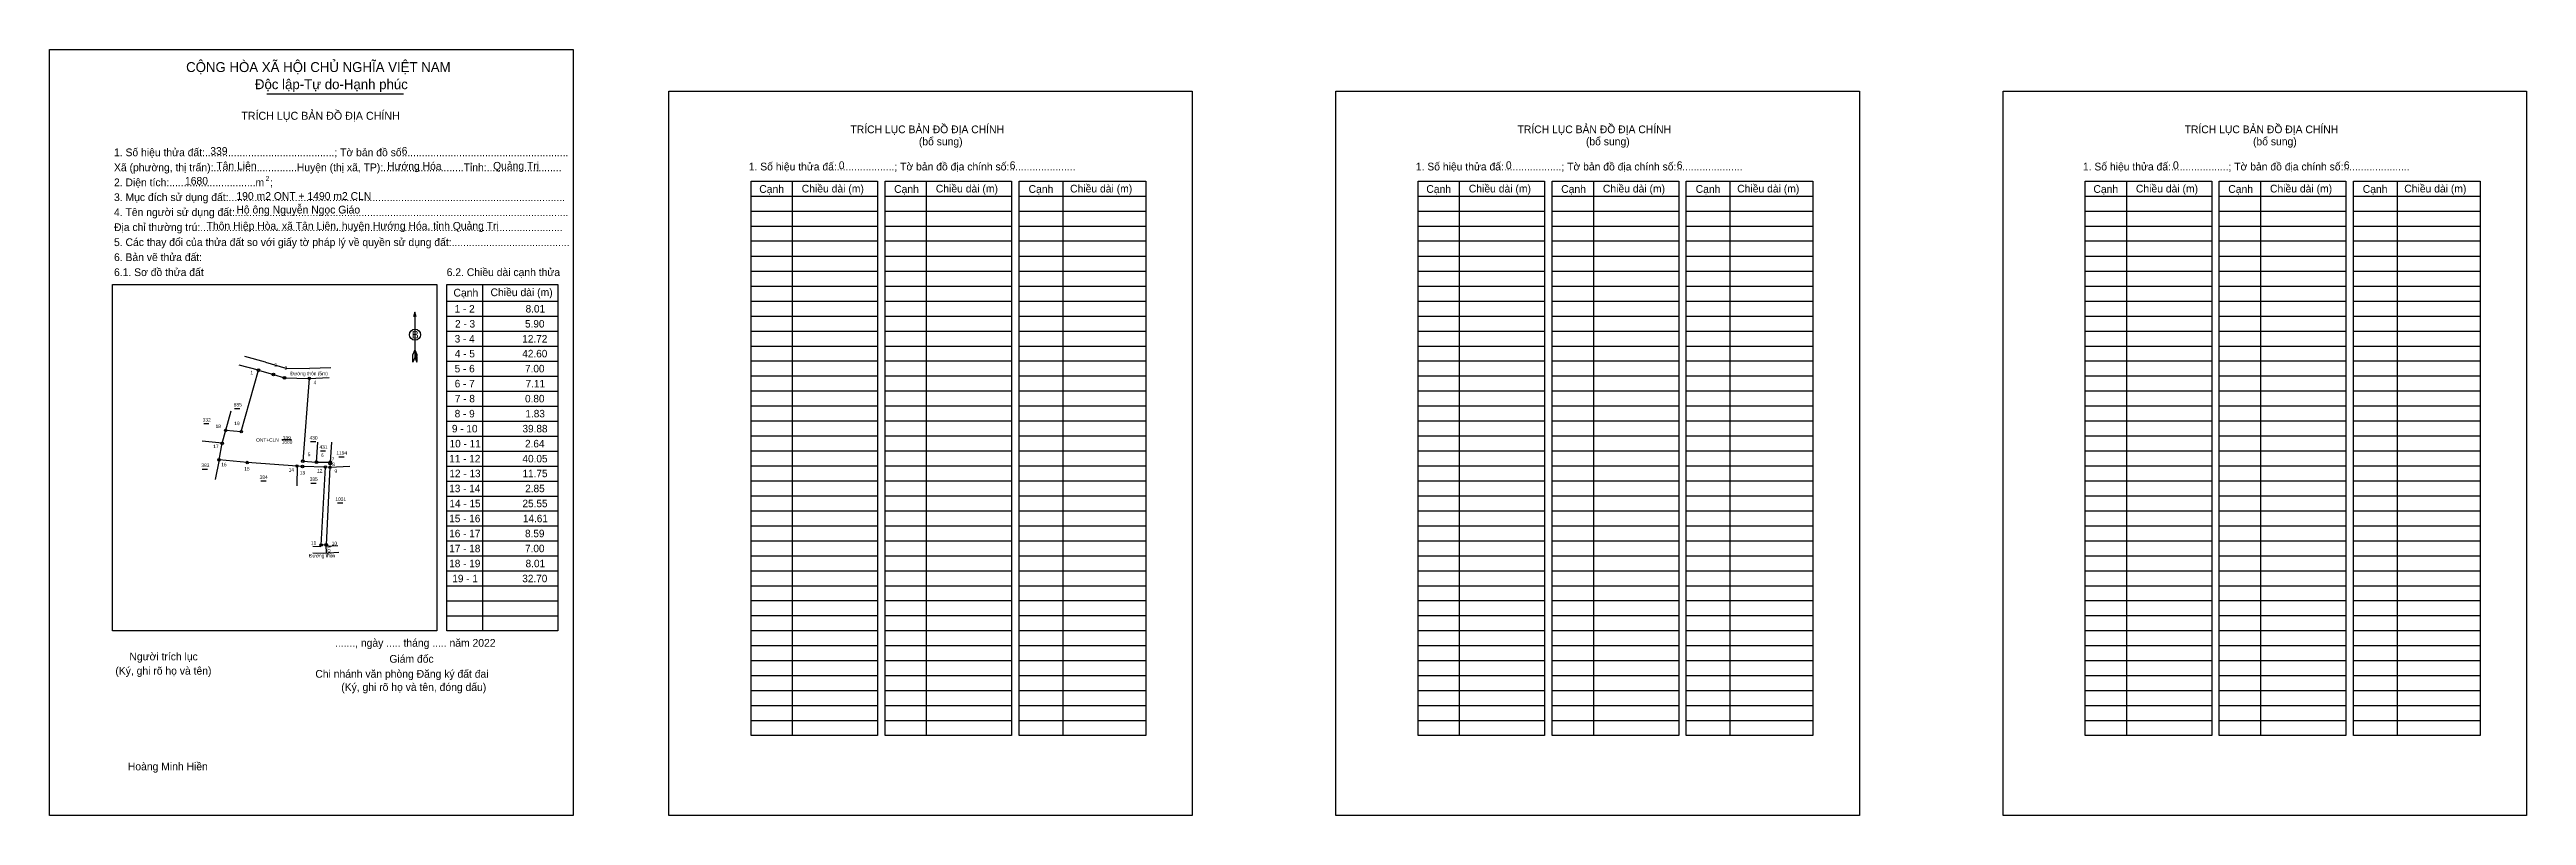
# Model space of a CAD drawing. Extents: x 549132 to 550403, y 1838226 to 1838619.
import ezdxf

# ---------------------------------------------------------------- set-up
doc = ezdxf.new("R2010")
doc.units = 0
for name, color, linetype in [('Level 1', 7, 'Continuous'), ('Level 10', 7, 'Continuous'), ('Level 11', 7, 'Continuous'), ('Level 13', 7, 'Continuous'), ('Level 2', 7, 'Continuous'), ('Level 23', 7, 'Continuous'), ('Level 27', 7, 'Continuous'), ('Level 29', 7, 'Continuous'), ('Level 36', 7, 'Continuous'), ('Level 5', 7, 'Continuous'), ('Level 52', 7, 'Continuous'), ('Level 6', 7, 'Continuous'), ('Level 63', 7, 'Continuous'), ('Level 9', 7, 'Continuous')]:
    doc.layers.add(name, color=color, linetype=linetype)

msp = doc.modelspace()

# ---------------------------------------------------------------- linework, layer by layer
at = {"layer": 'Level 1'}
for p, q in [((549132.1, 1838618.5), (549132.1, 1838618.5)), ((549449.9, 1838597.1), (549449.9, 1838597.1)), ((549492.1, 1838543.3), (549557, 1838543.3)), ((549513.2, 1838551), (549513.2, 1838266.6)), ((549560.9, 1838543.3), (549625.8, 1838543.3)), ((549582, 1838551), (549582, 1838266.6)), ((549629.7, 1838543.3), (549694.7, 1838543.3)), ((549652.1, 1838551), (549652.1, 1838266.6)), ((549834.4, 1838543.3), (549899.3, 1838543.3)), ((549855.5, 1838551), (549855.5, 1838266.6)), ((549903.2, 1838543.3), (549968.1, 1838543.3)), ((549924.3, 1838551), (549924.3, 1838266.6)), ((549972, 1838543.3), (550037, 1838543.3)), ((549994.4, 1838551), (549994.4, 1838266.6)), ((550176.7, 1838543.3), (550241.6, 1838543.3)), ((550197.8, 1838551), (550197.8, 1838266.6)), ((550245.5, 1838543.3), (550310.4, 1838543.3)), ((550266.6, 1838551), (550266.6, 1838266.6)), ((550314.3, 1838543.3), (550379.3, 1838543.3)), ((550336.7, 1838551), (550336.7, 1838266.6)), ((549492.1, 1838535.6), (549557, 1838535.6)), ((549560.9, 1838535.6), (549625.8, 1838535.6)), ((549629.7, 1838535.6), (549694.7, 1838535.6)), ((549834.4, 1838535.6), (549899.3, 1838535.6)), ((549903.2, 1838535.6), (549968.1, 1838535.6)), ((549972, 1838535.6), (550037, 1838535.6)), ((550176.7, 1838535.6), (550241.6, 1838535.6)), ((550245.5, 1838535.6), (550310.4, 1838535.6)), ((550314.3, 1838535.6), (550379.3, 1838535.6)), ((549492.1, 1838527.9), (549557, 1838527.9)), ((549492.1, 1838520.3), (549557, 1838520.3)), ((549560.9, 1838527.9), (549625.8, 1838527.9)), ((549560.9, 1838520.3), (549625.8, 1838520.3)), ((549629.7, 1838527.9), (549694.7, 1838527.9)), ((549629.7, 1838520.3), (549694.7, 1838520.3)), ((549834.4, 1838527.9), (549899.3, 1838527.9)), ((549834.4, 1838520.3), (549899.3, 1838520.3)), ((549903.2, 1838527.9), (549968.1, 1838527.9)), ((549903.2, 1838520.3), (549968.1, 1838520.3)), ((549972, 1838527.9), (550037, 1838527.9)), ((549972, 1838520.3), (550037, 1838520.3)), ((550176.7, 1838527.9), (550241.6, 1838527.9)), ((550176.7, 1838520.3), (550241.6, 1838520.3)), ((550245.5, 1838527.9), (550310.4, 1838527.9)), ((550245.5, 1838520.3), (550310.4, 1838520.3)), ((550314.3, 1838527.9), (550379.3, 1838527.9)), ((550314.3, 1838520.3), (550379.3, 1838520.3)), ((549492.1, 1838512.6), (549557, 1838512.6)), ((549492.1, 1838504.9), (549557, 1838504.9)), ((549560.9, 1838512.6), (549625.8, 1838512.6)), ((549560.9, 1838504.9), (549625.8, 1838504.9)), ((549629.7, 1838512.6), (549694.7, 1838512.6)), ((549629.7, 1838504.9), (549694.7, 1838504.9)), ((549834.4, 1838512.6), (549899.3, 1838512.6)), ((549834.4, 1838504.9), (549899.3, 1838504.9)), ((549903.2, 1838512.6), (549968.1, 1838512.6)), ((549903.2, 1838504.9), (549968.1, 1838504.9)), ((549972, 1838512.6), (550037, 1838512.6)), ((549972, 1838504.9), (550037, 1838504.9)), ((550176.7, 1838512.6), (550241.6, 1838512.6)), ((550176.7, 1838504.9), (550241.6, 1838504.9)), ((550245.5, 1838512.6), (550310.4, 1838512.6)), ((550245.5, 1838504.9), (550310.4, 1838504.9)), ((550314.3, 1838512.6), (550379.3, 1838512.6)), ((550314.3, 1838504.9), (550379.3, 1838504.9)), ((549164.5, 1838498), (549164.5, 1838498)), ((549354.3, 1838498), (549354.3, 1838320.3)), ((549492.1, 1838497.2), (549557, 1838497.2)), ((549560.9, 1838497.2), (549625.8, 1838497.2)), ((549629.7, 1838497.2), (549694.7, 1838497.2)), ((549834.4, 1838497.2), (549899.3, 1838497.2)), ((549903.2, 1838497.2), (549968.1, 1838497.2)), ((549972, 1838497.2), (550037, 1838497.2)), ((550176.7, 1838497.2), (550241.6, 1838497.2)), ((550245.5, 1838497.2), (550310.4, 1838497.2)), ((550314.3, 1838497.2), (550379.3, 1838497.2)), ((549319.6, 1838483.8), (549319.6, 1838460.5)), ((549335.9, 1838489.4), (549392.9, 1838489.4)), ((549335.9, 1838481.7), (549392.9, 1838481.7)), ((549492.1, 1838489.5), (549557, 1838489.5)), ((549492.1, 1838481.8), (549557, 1838481.8)), ((549560.9, 1838489.5), (549625.8, 1838489.5)), ((549560.9, 1838481.8), (549625.8, 1838481.8)), ((549629.7, 1838489.5), (549694.7, 1838489.5)), ((549629.7, 1838481.8), (549694.7, 1838481.8)), ((549834.4, 1838489.5), (549899.3, 1838489.5)), ((549834.4, 1838481.8), (549899.3, 1838481.8)), ((549903.2, 1838489.5), (549968.1, 1838489.5)), ((549903.2, 1838481.8), (549968.1, 1838481.8)), ((549972, 1838489.5), (550037, 1838489.5)), ((549972, 1838481.8), (550037, 1838481.8)), ((550176.7, 1838489.5), (550241.6, 1838489.5)), ((550176.7, 1838481.8), (550241.6, 1838481.8)), ((550245.5, 1838489.5), (550310.4, 1838489.5)), ((550245.5, 1838481.8), (550310.4, 1838481.8)), ((550314.3, 1838489.5), (550379.3, 1838489.5)), ((550314.3, 1838481.8), (550379.3, 1838481.8)), ((549335.9, 1838474), (549392.9, 1838474)), ((549335.9, 1838466.3), (549392.9, 1838466.3)), ((549492.1, 1838474.1), (549557, 1838474.1)), ((549492.1, 1838466.4), (549557, 1838466.4)), ((549560.9, 1838474.1), (549625.8, 1838474.1)), ((549560.9, 1838466.4), (549625.8, 1838466.4)), ((549629.7, 1838474.1), (549694.7, 1838474.1)), ((549629.7, 1838466.4), (549694.7, 1838466.4)), ((549834.4, 1838474.1), (549899.3, 1838474.1)), ((549834.4, 1838466.4), (549899.3, 1838466.4)), ((549903.2, 1838474.1), (549968.1, 1838474.1)), ((549903.2, 1838466.4), (549968.1, 1838466.4)), ((549972, 1838474.1), (550037, 1838474.1)), ((549972, 1838466.4), (550037, 1838466.4)), ((550176.7, 1838474.1), (550241.6, 1838474.1)), ((550176.7, 1838466.4), (550241.6, 1838466.4)), ((550245.5, 1838474.1), (550310.4, 1838474.1)), ((550245.5, 1838466.4), (550310.4, 1838466.4)), ((550314.3, 1838474.1), (550379.3, 1838474.1)), ((550314.3, 1838466.4), (550379.3, 1838466.4)), ((549318.5, 1838458.2), (549318.6, 1838462)), ((549319.6, 1838460.5), (549318.5, 1838458.2)), ((549319.6, 1838464.4), (549318.6, 1838462)), ((549319.6, 1838464.4), (549320.6, 1838462)), ((549319.6, 1838464.1), (549320.6, 1838461.7)), ((549319.6, 1838463.7), (549320.6, 1838461.3)), ((549319.6, 1838463.4), (549320.6, 1838461)), ((549319.6, 1838463), (549320.6, 1838460.6)), ((549319.6, 1838462.7), (549320.6, 1838460.3)), ((549319.6, 1838462.4), (549320.6, 1838460)), ((549319.6, 1838462), (549320.6, 1838459.6)), ((549319.6, 1838461.7), (549320.6, 1838459.3)), ((549319.6, 1838461.4), (549320.6, 1838458.9)), ((549319.6, 1838461), (549320.6, 1838458.6)), ((549319.6, 1838460.5), (549320.6, 1838458.2)), ((549320.6, 1838458.2), (549320.6, 1838462)), ((549335.9, 1838458.6), (549392.9, 1838458.6)), ((549492.1, 1838458.8), (549557, 1838458.8)), ((549560.9, 1838458.8), (549625.8, 1838458.8)), ((549629.7, 1838458.8), (549694.7, 1838458.8)), ((549834.4, 1838458.8), (549899.3, 1838458.8)), ((549903.2, 1838458.8), (549968.1, 1838458.8)), ((549972, 1838458.8), (550037, 1838458.8)), ((550176.7, 1838458.8), (550241.6, 1838458.8)), ((550245.5, 1838458.8), (550310.4, 1838458.8)), ((550314.3, 1838458.8), (550379.3, 1838458.8)), ((549335.9, 1838450.9), (549392.9, 1838450.9)), ((549335.9, 1838443.3), (549392.9, 1838443.3)), ((549492.1, 1838451.1), (549557, 1838451.1)), ((549492.1, 1838443.4), (549557, 1838443.4)), ((549560.9, 1838451.1), (549625.8, 1838451.1)), ((549560.9, 1838443.4), (549625.8, 1838443.4)), ((549629.7, 1838451.1), (549694.7, 1838451.1)), ((549629.7, 1838443.4), (549694.7, 1838443.4)), ((549834.4, 1838451.1), (549899.3, 1838451.1)), ((549834.4, 1838443.4), (549899.3, 1838443.4)), ((549903.2, 1838451.1), (549968.1, 1838451.1)), ((549903.2, 1838443.4), (549968.1, 1838443.4)), ((549972, 1838451.1), (550037, 1838451.1)), ((549972, 1838443.4), (550037, 1838443.4)), ((550176.7, 1838451.1), (550241.6, 1838451.1)), ((550176.7, 1838443.4), (550241.6, 1838443.4)), ((550245.5, 1838451.1), (550310.4, 1838451.1)), ((550245.5, 1838443.4), (550310.4, 1838443.4)), ((550314.3, 1838451.1), (550379.3, 1838451.1)), ((550314.3, 1838443.4), (550379.3, 1838443.4)), ((549335.9, 1838435.6), (549392.9, 1838435.6)), ((549335.9, 1838427.9), (549392.9, 1838427.9)), ((549492.1, 1838435.7), (549557, 1838435.7)), ((549492.1, 1838428), (549557, 1838428)), ((549560.9, 1838435.7), (549625.8, 1838435.7)), ((549560.9, 1838428), (549625.8, 1838428)), ((549629.7, 1838435.7), (549694.7, 1838435.7)), ((549629.7, 1838428), (549694.7, 1838428)), ((549834.4, 1838435.7), (549899.3, 1838435.7)), ((549834.4, 1838428), (549899.3, 1838428)), ((549903.2, 1838435.7), (549968.1, 1838435.7)), ((549903.2, 1838428), (549968.1, 1838428)), ((549972, 1838435.7), (550037, 1838435.7)), ((549972, 1838428), (550037, 1838428)), ((550176.7, 1838435.7), (550241.6, 1838435.7)), ((550176.7, 1838428), (550241.6, 1838428)), ((550245.5, 1838435.7), (550310.4, 1838435.7)), ((550245.5, 1838428), (550310.4, 1838428)), ((550314.3, 1838435.7), (550379.3, 1838435.7)), ((550314.3, 1838428), (550379.3, 1838428)), ((549335.9, 1838420.2), (549392.9, 1838420.2)), ((549492.1, 1838420.3), (549557, 1838420.3)), ((549560.9, 1838420.3), (549625.8, 1838420.3)), ((549629.7, 1838420.3), (549694.7, 1838420.3)), ((549834.4, 1838420.3), (549899.3, 1838420.3)), ((549903.2, 1838420.3), (549968.1, 1838420.3)), ((549972, 1838420.3), (550037, 1838420.3)), ((550176.7, 1838420.3), (550241.6, 1838420.3)), ((550245.5, 1838420.3), (550310.4, 1838420.3)), ((550314.3, 1838420.3), (550379.3, 1838420.3)), ((549335.9, 1838412.5), (549392.9, 1838412.5)), ((549335.9, 1838404.8), (549392.9, 1838404.8)), ((549492.1, 1838412.6), (549557, 1838412.6)), ((549492.1, 1838404.9), (549557, 1838404.9)), ((549560.9, 1838412.6), (549625.8, 1838412.6)), ((549560.9, 1838404.9), (549625.8, 1838404.9)), ((549629.7, 1838412.6), (549694.7, 1838412.6)), ((549629.7, 1838404.9), (549694.7, 1838404.9)), ((549834.4, 1838412.6), (549899.3, 1838412.6)), ((549834.4, 1838404.9), (549899.3, 1838404.9)), ((549903.2, 1838412.6), (549968.1, 1838412.6)), ((549903.2, 1838404.9), (549968.1, 1838404.9)), ((549972, 1838412.6), (550037, 1838412.6)), ((549972, 1838404.9), (550037, 1838404.9)), ((550176.7, 1838412.6), (550241.6, 1838412.6)), ((550176.7, 1838404.9), (550241.6, 1838404.9)), ((550245.5, 1838412.6), (550310.4, 1838412.6)), ((550245.5, 1838404.9), (550310.4, 1838404.9)), ((550314.3, 1838412.6), (550379.3, 1838412.6)), ((550314.3, 1838404.9), (550379.3, 1838404.9)), ((549335.9, 1838397.1), (549392.9, 1838397.1)), ((549335.9, 1838389.4), (549392.9, 1838389.4)), ((549492.1, 1838397.3), (549557, 1838397.3)), ((549492.1, 1838389.6), (549557, 1838389.6)), ((549560.9, 1838397.3), (549625.8, 1838397.3)), ((549560.9, 1838389.6), (549625.8, 1838389.6)), ((549629.7, 1838397.3), (549694.7, 1838397.3)), ((549629.7, 1838389.6), (549694.7, 1838389.6)), ((549834.4, 1838397.3), (549899.3, 1838397.3)), ((549834.4, 1838389.6), (549899.3, 1838389.6)), ((549903.2, 1838397.3), (549968.1, 1838397.3)), ((549903.2, 1838389.6), (549968.1, 1838389.6)), ((549972, 1838397.3), (550037, 1838397.3)), ((549972, 1838389.6), (550037, 1838389.6)), ((550176.7, 1838397.3), (550241.6, 1838397.3)), ((550176.7, 1838389.6), (550241.6, 1838389.6)), ((550245.5, 1838397.3), (550310.4, 1838397.3)), ((550245.5, 1838389.6), (550310.4, 1838389.6)), ((550314.3, 1838397.3), (550379.3, 1838397.3)), ((550314.3, 1838389.6), (550379.3, 1838389.6)), ((549335.9, 1838381.8), (549392.9, 1838381.8)), ((549492.1, 1838381.9), (549557, 1838381.9)), ((549560.9, 1838381.9), (549625.8, 1838381.9)), ((549629.7, 1838381.9), (549694.7, 1838381.9)), ((549834.4, 1838381.9), (549899.3, 1838381.9)), ((549903.2, 1838381.9), (549968.1, 1838381.9)), ((549972, 1838381.9), (550037, 1838381.9)), ((550176.7, 1838381.9), (550241.6, 1838381.9)), ((550245.5, 1838381.9), (550310.4, 1838381.9)), ((550314.3, 1838381.9), (550379.3, 1838381.9)), ((549335.9, 1838374.1), (549392.9, 1838374.1)), ((549335.9, 1838366.4), (549392.9, 1838366.4)), ((549492.1, 1838374.2), (549557, 1838374.2)), ((549492.1, 1838366.5), (549557, 1838366.5)), ((549560.9, 1838374.2), (549625.8, 1838374.2)), ((549560.9, 1838366.5), (549625.8, 1838366.5)), ((549629.7, 1838374.2), (549694.7, 1838374.2)), ((549629.7, 1838366.5), (549694.7, 1838366.5)), ((549834.4, 1838374.2), (549899.3, 1838374.2)), ((549834.4, 1838366.5), (549899.3, 1838366.5)), ((549903.2, 1838374.2), (549968.1, 1838374.2)), ((549903.2, 1838366.5), (549968.1, 1838366.5)), ((549972, 1838374.2), (550037, 1838374.2)), ((549972, 1838366.5), (550037, 1838366.5)), ((550176.7, 1838374.2), (550241.6, 1838374.2)), ((550176.7, 1838366.5), (550241.6, 1838366.5)), ((550245.5, 1838374.2), (550310.4, 1838374.2)), ((550245.5, 1838366.5), (550310.4, 1838366.5)), ((550314.3, 1838374.2), (550379.3, 1838374.2)), ((550314.3, 1838366.5), (550379.3, 1838366.5)), ((549335.9, 1838358.7), (549392.9, 1838358.7)), ((549335.9, 1838351), (549392.9, 1838351)), ((549492.1, 1838358.8), (549557, 1838358.8)), ((549492.1, 1838351.1), (549557, 1838351.1)), ((549560.9, 1838358.8), (549625.8, 1838358.8)), ((549560.9, 1838351.1), (549625.8, 1838351.1)), ((549629.7, 1838358.8), (549694.7, 1838358.8)), ((549629.7, 1838351.1), (549694.7, 1838351.1)), ((549834.4, 1838358.8), (549899.3, 1838358.8)), ((549834.4, 1838351.1), (549899.3, 1838351.1)), ((549903.2, 1838358.8), (549968.1, 1838358.8)), ((549903.2, 1838351.1), (549968.1, 1838351.1)), ((549972, 1838358.8), (550037, 1838358.8)), ((549972, 1838351.1), (550037, 1838351.1)), ((550176.7, 1838358.8), (550241.6, 1838358.8)), ((550176.7, 1838351.1), (550241.6, 1838351.1)), ((550245.5, 1838358.8), (550310.4, 1838358.8)), ((550245.5, 1838351.1), (550310.4, 1838351.1)), ((550314.3, 1838358.8), (550379.3, 1838358.8)), ((550314.3, 1838351.1), (550379.3, 1838351.1)), ((549335.9, 1838343.3), (549392.9, 1838343.3)), ((549492.1, 1838343.4), (549557, 1838343.4)), ((549560.9, 1838343.4), (549625.8, 1838343.4)), ((549629.7, 1838343.4), (549694.7, 1838343.4)), ((549834.4, 1838343.4), (549899.3, 1838343.4)), ((549903.2, 1838343.4), (549968.1, 1838343.4)), ((549972, 1838343.4), (550037, 1838343.4)), ((550176.7, 1838343.4), (550241.6, 1838343.4)), ((550245.5, 1838343.4), (550310.4, 1838343.4)), ((550314.3, 1838343.4), (550379.3, 1838343.4)), ((549335.9, 1838335.6), (549392.9, 1838335.6)), ((549335.9, 1838327.9), (549392.9, 1838327.9)), ((549492.1, 1838335.8), (549557, 1838335.8)), ((549492.1, 1838328.1), (549557, 1838328.1)), ((549560.9, 1838335.8), (549625.8, 1838335.8)), ((549560.9, 1838328.1), (549625.8, 1838328.1)), ((549629.7, 1838335.8), (549694.7, 1838335.8)), ((549629.7, 1838328.1), (549694.7, 1838328.1)), ((549834.4, 1838335.8), (549899.3, 1838335.8)), ((549834.4, 1838328.1), (549899.3, 1838328.1)), ((549903.2, 1838335.8), (549968.1, 1838335.8)), ((549903.2, 1838328.1), (549968.1, 1838328.1)), ((549972, 1838335.8), (550037, 1838335.8)), ((549972, 1838328.1), (550037, 1838328.1)), ((550176.7, 1838335.8), (550241.6, 1838335.8)), ((550176.7, 1838328.1), (550241.6, 1838328.1)), ((550245.5, 1838335.8), (550310.4, 1838335.8)), ((550245.5, 1838328.1), (550310.4, 1838328.1)), ((550314.3, 1838335.8), (550379.3, 1838335.8)), ((550314.3, 1838328.1), (550379.3, 1838328.1)), ((549330.8, 1838320.3), (549330.8, 1838320.3)), ((549492.1, 1838320.4), (549557, 1838320.4)), ((549492.1, 1838312.7), (549557, 1838312.7)), ((549560.9, 1838320.4), (549625.8, 1838320.4)), ((549560.9, 1838312.7), (549625.8, 1838312.7)), ((549629.7, 1838320.4), (549694.7, 1838320.4)), ((549629.7, 1838312.7), (549694.7, 1838312.7)), ((549834.4, 1838320.4), (549899.3, 1838320.4)), ((549834.4, 1838312.7), (549899.3, 1838312.7)), ((549903.2, 1838320.4), (549968.1, 1838320.4)), ((549903.2, 1838312.7), (549968.1, 1838312.7)), ((549972, 1838320.4), (550037, 1838320.4)), ((549972, 1838312.7), (550037, 1838312.7)), ((550176.7, 1838320.4), (550241.6, 1838320.4)), ((550176.7, 1838312.7), (550241.6, 1838312.7)), ((550245.5, 1838320.4), (550310.4, 1838320.4)), ((550245.5, 1838312.7), (550310.4, 1838312.7)), ((550314.3, 1838320.4), (550379.3, 1838320.4)), ((550314.3, 1838312.7), (550379.3, 1838312.7)), ((549492.1, 1838305), (549557, 1838305)), ((549560.9, 1838305), (549625.8, 1838305)), ((549629.7, 1838305), (549694.7, 1838305)), ((549834.4, 1838305), (549899.3, 1838305)), ((549903.2, 1838305), (549968.1, 1838305)), ((549972, 1838305), (550037, 1838305)), ((550176.7, 1838305), (550241.6, 1838305)), ((550245.5, 1838305), (550310.4, 1838305)), ((550314.3, 1838305), (550379.3, 1838305)), ((549492.1, 1838297.3), (549557, 1838297.3)), ((549492.1, 1838289.6), (549557, 1838289.6)), ((549560.9, 1838297.3), (549625.8, 1838297.3)), ((549560.9, 1838289.6), (549625.8, 1838289.6)), ((549629.7, 1838297.3), (549694.7, 1838297.3)), ((549629.7, 1838289.6), (549694.7, 1838289.6)), ((549834.4, 1838297.3), (549899.3, 1838297.3)), ((549834.4, 1838289.6), (549899.3, 1838289.6)), ((549903.2, 1838297.3), (549968.1, 1838297.3)), ((549903.2, 1838289.6), (549968.1, 1838289.6)), ((549972, 1838297.3), (550037, 1838297.3)), ((549972, 1838289.6), (550037, 1838289.6)), ((550176.7, 1838297.3), (550241.6, 1838297.3)), ((550176.7, 1838289.6), (550241.6, 1838289.6)), ((550245.5, 1838297.3), (550310.4, 1838297.3)), ((550245.5, 1838289.6), (550310.4, 1838289.6)), ((550314.3, 1838297.3), (550379.3, 1838297.3)), ((550314.3, 1838289.6), (550379.3, 1838289.6)), ((549492.1, 1838281.9), (549557, 1838281.9)), ((549492.1, 1838274.2), (549557, 1838274.2)), ((549560.9, 1838281.9), (549625.8, 1838281.9)), ((549560.9, 1838274.2), (549625.8, 1838274.2)), ((549629.7, 1838281.9), (549694.7, 1838281.9)), ((549629.7, 1838274.2), (549694.7, 1838274.2)), ((549834.4, 1838281.9), (549899.3, 1838281.9)), ((549834.4, 1838274.2), (549899.3, 1838274.2)), ((549903.2, 1838281.9), (549968.1, 1838281.9)), ((549903.2, 1838274.2), (549968.1, 1838274.2)), ((549972, 1838281.9), (550037, 1838281.9)), ((549972, 1838274.2), (550037, 1838274.2)), ((550176.7, 1838281.9), (550241.6, 1838281.9)), ((550176.7, 1838274.2), (550241.6, 1838274.2)), ((550245.5, 1838281.9), (550310.4, 1838281.9)), ((550245.5, 1838274.2), (550310.4, 1838274.2)), ((550314.3, 1838281.9), (550379.3, 1838281.9)), ((550314.3, 1838274.2), (550379.3, 1838274.2)), ((549400.8, 1838225.5), (549400.8, 1838225.5)), ((549718.5, 1838225.5), (549718.5, 1838225.5))]:
    msp.add_line(p, q, dxfattribs=at)
for points in [[(549492.1, 1838551), (549557, 1838551), (549557, 1838266.6), (549492.1, 1838266.6)], [(549560.9, 1838551), (549625.8, 1838551), (549625.8, 1838266.6), (549560.9, 1838266.6)], [(549629.7, 1838551), (549694.7, 1838551), (549694.7, 1838266.6), (549629.7, 1838266.6)], [(549834.4, 1838551), (549899.3, 1838551), (549899.3, 1838266.6), (549834.4, 1838266.6)], [(549903.2, 1838551), (549968.1, 1838551), (549968.1, 1838266.6), (549903.2, 1838266.6)], [(549972, 1838551), (550037, 1838551), (550037, 1838266.6), (549972, 1838266.6)], [(550176.7, 1838551), (550241.6, 1838551), (550241.6, 1838266.6), (550176.7, 1838266.6)], [(550245.5, 1838551), (550310.4, 1838551), (550310.4, 1838266.6), (550245.5, 1838266.6)], [(550314.3, 1838551), (550379.3, 1838551), (550379.3, 1838266.6), (550314.3, 1838266.6)], [(549164.5, 1838498), (549330.8, 1838498), (549330.8, 1838320.3), (549164.5, 1838320.3)], [(549335.9, 1838498), (549392.9, 1838498), (549392.9, 1838320.3), (549335.9, 1838320.3)]]:
    msp.add_lwpolyline(points, close=True, dxfattribs=at)
msp.add_lwpolyline([(549320.2, 1838481.3), (549319.6, 1838483.8), (549318.9, 1838481.3)], dxfattribs=at)
msp.add_circle((549319.6, 1838472.2), 2.84, dxfattribs=at)
at = {"layer": 'Level 10'}
for p, q in [((549267.3, 1838360.3), (549272.9, 1838360.2)), ((549272.9, 1838360.2), (549280.5, 1838360.6))]:
    msp.add_line(p, q, dxfattribs=at)
msp.add_lwpolyline([(549219.1, 1838408), (549220.7, 1838416.5), (549222.5, 1838423.2), (549230.5, 1838422.5), (549239.3, 1838454), (549247, 1838451.8), (549252.7, 1838450.1), (549265.4, 1838449.8), (549262.1, 1838407.3), (549269.1, 1838406.8), (549276.2, 1838406.8), (549276.1, 1838406), (549276, 1838404.2), (549274.1, 1838364.4), (549271.5, 1838364.3), (549273.7, 1838404.3), (549261.9, 1838404.6), (549259.1, 1838404.8), (549233.6, 1838406.6)], close=True, dxfattribs=at)
at = {"layer": 'Level 11'}
for centre in [(549239.3, 1838454), (549247, 1838451.8), (549252.7, 1838450.1), (549265.4, 1838449.8), (549220.7, 1838416.5), (549222.5, 1838423.2), (549230.5, 1838422.5), (549219.1, 1838408), (549219.1, 1838408), (549233.6, 1838406.6), (549259.1, 1838404.8), (549261.9, 1838404.6), (549262.1, 1838407.3), (549269.1, 1838406.8), (549273.7, 1838404.3), (549276, 1838404.2), (549276.2, 1838406.8), (549276.1, 1838406), (549271.5, 1838364.3), (549274.1, 1838364.4)]:
    msp.add_circle(centre, 0.641, dxfattribs=at)
at = {"layer": 'Level 13'}
msp.add_line((549243.6, 1838595.8), (549313.7, 1838595.8), dxfattribs=at)
at = {"layer": 'Level 2'}
for points in [[(549132.1, 1838618.5), (549400.8, 1838618.5), (549400.8, 1838225.5), (549132.1, 1838225.5)], [(549449.9, 1838597.1), (549718.5, 1838597.1), (549718.5, 1838225.5), (549449.9, 1838225.5)], [(549792.2, 1838597.1), (550060.8, 1838597.1), (550060.8, 1838225.5), (549792.2, 1838225.5)], [(550134.5, 1838597.1), (550403.1, 1838597.1), (550403.1, 1838225.5), (550134.5, 1838225.5)]]:
    msp.add_lwpolyline(points, close=True, dxfattribs=at)
at = {"layer": 'Level 23'}
for p, q in [((549243, 1838458.1), (549232.3, 1838461)), ((549243, 1838458.1), (549253.4, 1838455.1)), ((549253.4, 1838455.1), (549265.5, 1838454.8)), ((549276.5, 1838455.3), (549265.5, 1838454.8)), ((549274.1, 1838363.7), (549280, 1838364))]:
    msp.add_line(p, q, dxfattribs=at)
msp.add_lwpolyline([(549267.3, 1838363.7), (549271.1, 1838363.6), (549271.4, 1838363.7)], dxfattribs=at)
at = {"layer": 'Level 27'}
for p, q in [((549239.3, 1838454), (549229.4, 1838456.6)), ((549265.4, 1838449.8), (549275.6, 1838450.3)), ((549222.5, 1838423.2), (549225.3, 1838433.1)), ((549220.7, 1838416.5), (549210.5, 1838417.6)), ((549269.1, 1838406.8), (549269.8, 1838417)), ((549276.2, 1838406.8), (549276.9, 1838417)), ((549219.1, 1838408), (549217.1, 1838398)), ((549259.1, 1838404.8), (549259, 1838394.6)), ((549276, 1838404.2), (549286.2, 1838404.7))]:
    msp.add_line(p, q, dxfattribs=at)
at = {"layer": 'Level 29'}
msp.add_line((549275.9, 1838404.2), (549276, 1838404.2), dxfattribs=at)
at = {"layer": 'Level 5'}
msp.add_line((549274.2, 1838360.3), (549274.1, 1838364.3), dxfattribs=at)
at = {"layer": 'Level 63'}
for p, q in [((549211.3, 1838426.6), (549213.9, 1838426.6)), ((549227.1, 1838434.4), (549229.8, 1838434.4)), ((549266.1, 1838417.4), (549268.7, 1838417.4)), ((549210.5, 1838403.3), (549213.2, 1838403.3)), ((549271.1, 1838412.7), (549273.8, 1838412.7)), ((549280.6, 1838409.6), (549283.3, 1838409.6)), ((549240.6, 1838397.2), (549243.2, 1838397.2)), ((549266.2, 1838396.1), (549268.9, 1838396.1)), ((549279.9, 1838385.9), (549282.6, 1838385.9))]:
    msp.add_line(p, q, dxfattribs=at)
at = {"layer": 'Level 9'}
msp.add_line((549251.3, 1838418.4), (549256.3, 1838418.4), dxfattribs=at)

# ---------------------------------------------------------------- texts
at = {"layer": 'Level 1'}
for s, height, p in [('TRÍCH LỤC BẢN ĐỒ ĐỊA CHÍNH', 4.1, (549230.5, 1838582.5)), ('TRÍCH LỤC BẢN ĐỒ ĐỊA CHÍNH', 3.972, (549543.1, 1838575.6)), ('TRÍCH LỤC BẢN ĐỒ ĐỊA CHÍNH', 3.972, (549885.4, 1838575.6)), ('TRÍCH LỤC BẢN ĐỒ ĐỊA CHÍNH', 3.972, (550227.7, 1838575.6)), ('1. Số hiệu thửa đất:.............................................; Tờ bản đồ số:.........................................................', 3.972, (549165.2, 1838563.8)), ('(bổ sung)', 3.97, (549578.2, 1838569.4)), ('(bổ sung)', 3.97, (549920.5, 1838569.4)), ('(bổ sung)', 3.97, (550262.8, 1838569.4)), ('Xã (phường, thị trấn):.............................Huyện (thị xã, TP):............................Tỉnh:..........................', 3.972, (549165.2, 1838556.1)), ('2', 2.56, (549243, 1838551.1)), ('1. Số hiệu thửa đấ:....................; Tờ bản đồ địa chính số:.......................', 3.972, (549490.9, 1838556.5)), ('1. Số hiệu thửa đấ:....................; Tờ bản đồ địa chính số:.......................', 3.972, (549833.2, 1838556.5)), ('1. Số hiệu thửa đấ:....................; Tờ bản đồ địa chính số:.......................', 3.972, (550175.5, 1838556.5)), ('3. Mục đích sử dụng đất:.....................................................................................................................', 3.972, (549165.2, 1838540.8)), ('2. Diện tích:..............................m  ;', 3.972, (549165.2, 1838548.4)), ('Cạnh', 3.97, (549496.3, 1838545)), ('Chiều dài (m)', 3.972, (549518.1, 1838545.2)), ('Cạnh', 3.97, (549565.5, 1838545)), ('Chiều dài (m)', 3.972, (549586.9, 1838545.2)), ('Cạnh', 3.97, (549634.5, 1838545)), ('Chiều dài (m)', 3.972, (549655.8, 1838545.2)), ('Cạnh', 3.97, (549838.6, 1838545)), ('Chiều dài (m)', 3.972, (549860.4, 1838545.2)), ('Cạnh', 3.97, (549907.8, 1838545)), ('Chiều dài (m)', 3.972, (549929.2, 1838545.2)), ('Cạnh', 3.97, (549976.8, 1838545)), ('Chiều dài (m)', 3.972, (549998.1, 1838545.2)), ('Cạnh', 3.97, (550180.9, 1838545)), ('Chiều dài (m)', 3.972, (550202.7, 1838545.2)), ('Cạnh', 3.97, (550250.1, 1838545)), ('Chiều dài (m)', 3.972, (550271.5, 1838545.2)), ('Cạnh', 3.97, (550319.1, 1838545)), ('Chiều dài (m)', 3.972, (550340.4, 1838545.2)), ('Địa chỉ thường trú:..............................................................................................................................', 3.972, (549165.2, 1838525.4)), ('4. Tên người sử dụng đất:....................................................................................................................', 3.972, (549165.2, 1838533.1)), ('5. Các thay đổi của thửa đất so với giấy tờ pháp lý về quyền sử dụng đất:.........................................', 3.972, (549165.2, 1838517.7)), ('6. Bản vẽ thửa đất:', 3.972, (549165.2, 1838510)), ('6.1. Sơ đồ thửa đất', 3.972, (549165.2, 1838502.3)), ('6.2. Chiều dài cạnh thửa', 3.972, (549335.9, 1838502.3)), ('Cạnh', 3.97, (549339.4, 1838491.8)), ('Chiều dài (m)', 3.972, (549358.4, 1838492)), ('B', 3.84, (549318.1, 1838470.3)), ('Đường thôn (5m)', 1.8, (549255.7, 1838451.4)), ('Đường thôn ', 1.8, (549265.3, 1838357.9)), ('......., ngày ..... tháng ..... năm 2022', 3.972, (549278.6, 1838312.1)), ('(Ký, ghi rõ họ và tên)', 3.972, (549165.9, 1838297.8)), ('Người trích lục', 3.972, (549173.1, 1838305.1)), ('Chi nhánh văn phòng Đăng ký đất đai', 3.972, (549268.5, 1838296.2)), ('Giám đốc', 3.97, (549306.5, 1838303.9)), ('(Ký, ghi rõ họ và tên, đóng dấu)', 3.972, (549281.8, 1838289.4)), ('Hoàng Minh Hiền', 3.972, (549172.3, 1838248.7))]:
    msp.add_text(s, height=height, dxfattribs=at).set_placement(p)
at = {"layer": 'Level 13'}
for s, height, p in [('CỘNG HÒA XÃ HỘI CHỦ NGHĨA VIỆT NAM', 5.074, (549202.2, 1838607)), ('Độc lập-Tự do-Hạnh phúc', 5.074, (549237.5, 1838598.2)), ('ONT+CLN', 1.8, (549238.1, 1838417.3)), ('1680', 1.8, (549251.2, 1838416.3)), ('339', 1.8, (549251.8, 1838418.3))]:
    msp.add_text(s, height=height, dxfattribs=at).set_placement(p)
at = {"layer": 'Level 36'}
for s, p in [('332', (549210.7, 1838427.6)), ('885', (549226.6, 1838435.4)), ('430', (549265.5, 1838418.4)), ('431', (549270.6, 1838413.7)), ('383', (549210, 1838404.3)), ('1194', (549279.3, 1838410.6)), ('384', (549239.9, 1838398.2)), ('385', (549265.6, 1838397.2)), ('1031', (549278.8, 1838386.9))]:
    msp.add_text(s, height=1.8, dxfattribs=at).set_placement(p)
at = {"layer": 'Level 5'}
msp.add_text('4.00', height=1.8, rotation=271.7367, dxfattribs=at).set_placement((549274.5, 1838364.2))
at = {"layer": 'Level 52'}
for s, p in [('1 - 2', (549340, 1838483.6)), ('2 - 3', (549340.2, 1838475.9)), ('5.90', (549376.1, 1838475.9)), ('8.01', (549376.4, 1838483.6)), ('3 - 4', (549340, 1838468.2)), ('12.72', (549374.7, 1838468.2)), ('4 - 5', (549340.1, 1838460.6)), ('5 - 6', (549340, 1838452.9)), ('42.60', (549374.7, 1838460.6)), ('7.00', (549376.1, 1838452.9)), ('6 - 7', (549340, 1838445.2)), ('7 - 8', (549340.1, 1838437.5)), ('0.80', (549376.1, 1838437.5)), ('7.11', (549376.4, 1838445.2)), ('8 - 9', (549340, 1838429.8)), ('1.83', (549376.3, 1838429.8)), ('10 - 11', (549337.4, 1838414.4)), ('9 - 10', (549338.6, 1838422.1)), ('39.88', (549374.8, 1838422.1)), ('2.64', (549376.1, 1838414.4)), ('11 - 12', (549337.2, 1838406.7)), ('12 - 13', (549337.3, 1838399.1)), ('40.05', (549374.8, 1838406.7)), ('11.75', (549374.8, 1838399.1)), ('13 - 14', (549337.2, 1838391.4)), ('2.85', (549376.2, 1838391.4)), ('15 - 16', (549337.2, 1838376)), ('14 - 15', (549337.3, 1838383.7)), ('25.55', (549374.8, 1838383.7)), ('14.61', (549375, 1838376)), ('16 - 17', (549337.2, 1838368.3)), ('17 - 18', (549337.2, 1838360.6)), ('8.59', (549376.1, 1838368.3)), ('7.00', (549376.1, 1838360.6)), ('18 - 19', (549337.2, 1838352.9)), ('8.01', (549376.4, 1838352.9)), ('19 - 1', (549338.8, 1838345.2)), ('32.70', (549374.7, 1838345.2))]:
    msp.add_text(s, height=3.84, dxfattribs=at).set_placement(p)
at = {"layer": 'Level 6'}
for s, height, p in [('339', 3.97, (549214.6, 1838564.5)), ('6', 3.97, (549312.8, 1838564.6)), ('Tân Liên', 3.97, (549217.7, 1838556.9)), ('Hướng Hóa', 3.97, (549305.3, 1838556.8)), ('Quảng Trị', 3.97, (549359.7, 1838556.9)), ('0', 3.97, (549537.1, 1838557.2)), ('6', 3.97, (549624.8, 1838557.2)), ('0', 3.97, (549879.4, 1838557.2)), ('6', 3.97, (549967.1, 1838557.2)), ('0', 3.97, (550221.7, 1838557.2)), ('6', 3.97, (550309.4, 1838557.2)), ('1680', 3.97, (549201.6, 1838549.2)), ('190 m2 ONT + 1490 m2 CLN', 3.972, (549228, 1838541.4)), ('Thôn Hiệp Hòa, xã Tân Liên, huyện Hướng Hóa, tỉnh Quảng Trị', 3.972, (549212.7, 1838526.1)), ('Hộ ông Nguyễn Ngọc Giáo', 3.972, (549228, 1838534.4))]:
    msp.add_text(s, height=height, dxfattribs=at).set_placement(p)
at = {"layer": 'Level 9'}
for s, p in [('1', (549235.2, 1838451.9)), ('2', (549247.5, 1838455.7)), ('3', (549252.7, 1838454.2)), ('4', (549267.6, 1838446.8)), ('19', (549226.9, 1838425.8)), ('17', (549216.1, 1838414)), ('18', (549217.3, 1838424.3)), ('16', (549220.2, 1838404.7)), ('15', (549232, 1838402.5)), ('14', (549254.8, 1838402)), ('13', (549260.5, 1838400.5)), ('5', (549264.6, 1838409.9)), ('12', (549269.4, 1838401.5)), ('6', (549271.4, 1838409.5)), ('7', (549276.9, 1838407.5)), ('8', (549277.1, 1838404.8)), ('9', (549278.3, 1838401.3)), ('11', (549266.2, 1838364.5)), ('10', (549276.9, 1838364.2))]:
    msp.add_text(s, height=1.8, dxfattribs=at).set_placement(p)

doc.saveas('drawing.dxf')
